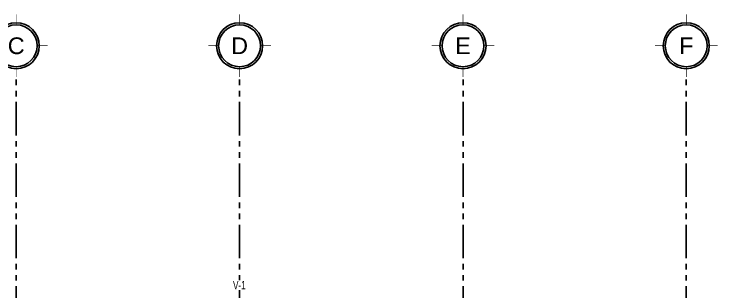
# Model space of a CAD drawing. Header units: millimetres. Extents: x 2248 to 2332, y 0 to 1240.
# Drawn here: x 2305.07 to 2317.67, y 1189.9 to 1194.88 of the extents above; entities that cross this region are included whole.
import ezdxf
from ezdxf.enums import TextEntityAlignment as Align

# ---------------------------------------------------------------- set-up
doc = ezdxf.new("R2010")
doc.units = ezdxf.units.MM
doc.set_wipeout_variables(frame=1)
doc.linetypes.add('Xref_Ejes$0$ACAD_ISO05W100', pattern=[33, 24, -3, 0, -3, 0, -3])
doc.linetypes.add('Xref_Losa de Entrepiso$0$HIDDEN', pattern=[0.375, 0.25, -0.125])
doc.layers.get('Defpoints').update_dxf_attribs({"color": 8})
for name, color, linetype in [('Xref_Ejes$0$00-EJES', 1, 'Xref_Ejes$0$ACAD_ISO05W100'), ('Xref_Ejes$0$Globo Eje', 1, 'Continuous'), ('Xref_Ejes$0$Texto', 7, 'Continuous'), ('Xref_Losa de Entrepiso$0$VIGA', 3, 'Continuous')]:
    doc.layers.add(name, color=color, linetype=linetype)
doc.styles.add('Xref_Ejes$0$Arial', font='arial.ttf')
doc.styles.add('Xref_Losa de Entrepiso$0$ARIAL', font='arial.ttf', dxfattribs={"height": 2})
doc.styles.add('Xref_Losa de Entrepiso$0$ROMANS', font='romans.shx', dxfattribs={"width": 0.75})

# ---------------------------------------------------------------- blocks, each defined once
blk = doc.blocks.new('*U41')
at = {"layer": 'Xref_Ejes$0$Globo Eje', "ltscale": 0.025, "const_width": 0.00938}
for points in [[(0, 0.5625), (0, 0.375)], [(-0.375, 0), (-0.5625, 0)], [(0.5625, 0), (0.375, 0)], [(0, -0.375), (0, -0.5625)]]:
    blk.add_lwpolyline(points, dxfattribs=at)
at = {"layer": 'Xref_Ejes$0$Globo Eje', "ltscale": 0.025}
for radius in [0.4125, 0.375]:
    blk.add_circle((0, 0), radius, dxfattribs=at)
at = {"layer": 'Xref_Ejes$0$Texto', "color": 7, "ltscale": 0.025, "style": 'Xref_Ejes$0$Arial'}
blk.add_attdef('EJE', text='', height=0.3, dxfattribs=at).set_placement((0, 0), align=Align.MIDDLE_CENTER)
blk = doc.blocks.new('Xref_Ejes')
at = {"layer": 'Xref_Ejes$0$00-EJES', "ltscale": 0.025}
for p, q in [((8, -8.957), (8, 12.987)), ((12, -8.957), (12, 12.987)), ((16, -8.957), (16, 12.987)), ((19.997, -8.957), (19.997, 12.987))]:
    blk.add_line(p, q, dxfattribs=at)
for p, values in [((8, 13.55), {'EJE': 'C'}), ((12, 13.55), {'EJE': 'D'}), ((16, 13.55), {'EJE': 'E'}), ((19.997, 13.55), {'EJE': 'F'})]:
    blk.add_blockref('*U41', p, dxfattribs=at).add_auto_attribs(values)
blk = doc.blocks.new('*U28')
at = {"layer": 'Defpoints', "color": 30, "ltscale": 0.025, "style": 'Xref_Losa de Entrepiso$0$ROMANS', "width": 0.7, "flags": 2}
blk.add_attdef('LONGITUD', text='', height=0.05, dxfattribs=at).set_placement((0.225, 0.05), align=Align.MIDDLE_CENTER)
blk.add_attdef('ANCHO', text='', height=0.03, rotation=270, dxfattribs=at).set_placement((15.721, 0.05), align=Align.MIDDLE_CENTER)
at = {"layer": 'Xref_Losa de Entrepiso$0$VIGA', "ltscale": 0.025, "style": 'Xref_Losa de Entrepiso$0$ARIAL', "width": 0.7, "flags": 8}
blk.add_attdef('V-00', text='', height=0.15, dxfattribs=at).set_placement((7.896, 0.278), align=Align.MIDDLE_CENTER)
at = {"color": 8, "linetype": 'Xref_Losa de Entrepiso$0$HIDDEN'}
blk.add_wipeout([(7.66, 0.353), (7.673, 0.365), (8.123, 0.365), (8.135, 0.353), (8.135, 0.203), (8.123, 0.19), (7.673, 0.19), (7.66, 0.203)], dxfattribs=at).dxf.layer = 'Defpoints'

msp = doc.modelspace()

# ---------------------------------------------------------------- block references
msp.add_blockref('Xref_Ejes', (2297.106, 1180.763))

# ---------------------------------------------------------------- next in the draw order: block references
at = {"ltscale": 0.025}
ref = msp.add_blockref('*U28', (2301.206, 1189.747), dxfattribs=at)
ref.add_attrib('V-00', 'V-1', dxfattribs={"layer": 'Xref_Losa de Entrepiso$0$VIGA', "ltscale": 0.025, "height": 0.15, "style": 'Xref_Losa de Entrepiso$0$ARIAL', "width": 0.7}).set_placement((2309.102, 1190.025), align=Align.MIDDLE_CENTER)

doc.saveas('drawing.dxf')
